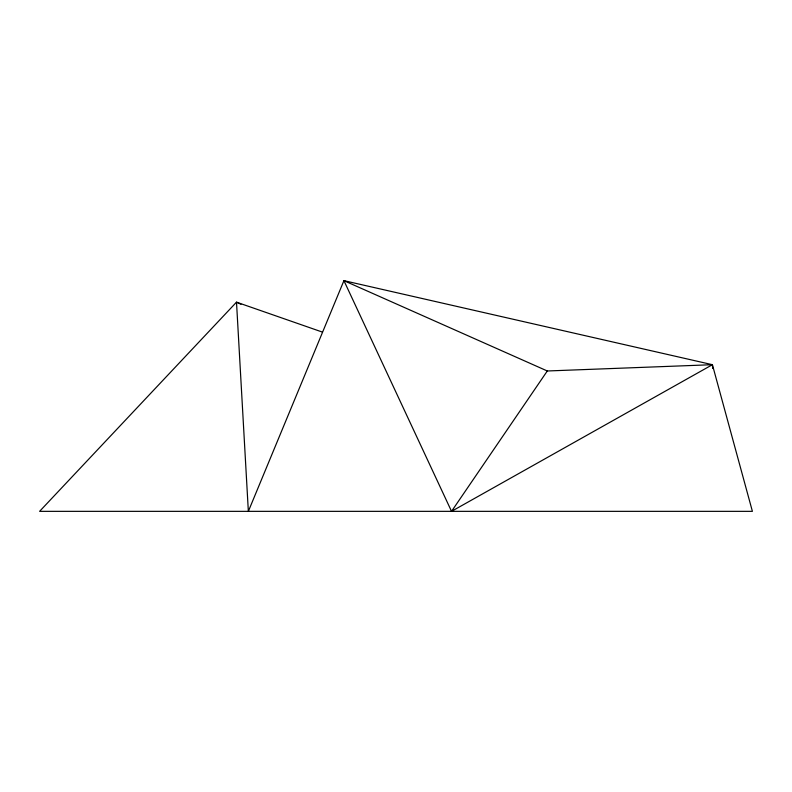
<?xml version="1.0" encoding="UTF-8"?>
<svg xmlns="http://www.w3.org/2000/svg" width="792" height="792" viewBox="0 0 792 792"><rect width="100%" height="100%" fill="white"/><g stroke="black" fill="none" stroke-linecap="round" stroke-linejoin="round"><path stroke-width="1.19" d="M712.652 368.399L712.404 364.696L343.926 280.655L451.539 511.345L547.302 370.983L712.404 364.696L752.4 511.345L39.6 511.345L236.501 302.158L322.275 332.046M451.539 511.345L712.404 364.696M547.302 370.983L343.926 280.655L248.351 511.345L236.501 302.158L240.966 304.286"/></g></svg>
